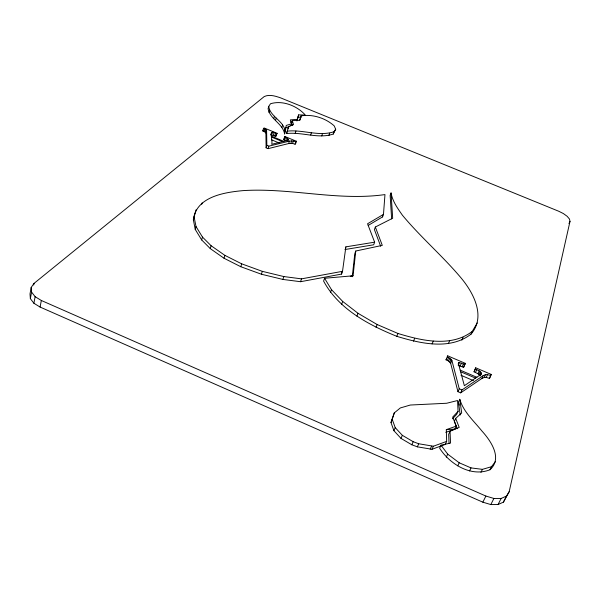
<?xml version="1.0" encoding="UTF-8"?>
<svg xmlns="http://www.w3.org/2000/svg" width="600" height="600" viewBox="0 0 600 600"><rect width="100%" height="100%" fill="white"/><g stroke="black" fill="none" stroke-linecap="round" stroke-linejoin="round"><path stroke-width="0.9" d="M459.78 399.27L461.685 412.965L455.715 418.395L459.202 427.388L450.045 431.257L450.533 443.07L441.015 445.178L439.635 448.23C449.79 464.123 471.06 477.397 489.998 469.74C502.875 458.183 490.71 440.662 481.8 430.89C473.82 420.908 463.433 411.885 459.78 399.27L458.467 402.188L460.215 414.998M383.475 214.388L384.967 194.587C337.778 201.233 290.505 187.605 243.157 190.613C224.265 192.337 196.14 196.688 193.358 219.795L195.24 229.417L201.69 239.955L210.27 248.603L224.048 258.263L240.803 266.722L261.428 274.237L282.892 279.435L300.548 281.707L341.535 274.087L342.517 271.327L345.87 246.855L374.632 242.175L367.56 223.77L383.475 214.388L382.553 216.915L368.22 225.405M382.553 216.915L382.688 215.108M391.043 192.93L392.685 218.22L375.345 227.017L382.29 245.377L355.763 251.017L353.062 275.79L324.57 278.265L323.595 281.077C338.58 309.03 368.445 324.862 396.81 336.322C420.188 343.455 449.903 350.445 471.037 334.14C486.697 315.885 472.635 291.082 459.375 275.947C441.308 254.843 420.173 236.618 402.42 215.235C397.635 208.38 392.52 201.345 391.043 192.93L390.15 195.368L391.635 218.925M352.267 276.705L354.803 253.695L355.763 251.017M341.535 274.087L341.918 271.365M285.33 131.498L286.222 125.438L291.51 123.795L290.347 119.887L297.413 119.302L298.627 114.87L305.325 115.042C297.075 105.825 282.63 99.99 270.495 103.755L268.77 106.343L268.095 108.69C269.812 119.093 282.817 123.562 284.61 133.905C287.415 122.295 269.752 117.352 268.77 106.343M284.61 133.905L284.993 131.303M285.248 129.562L285.51 127.823L289.913 126.442M287.175 138.375L288.375 139.477L287.647 140.34L271.688 144.3C273.278 140.34 267.33 127.71 276.548 133.868L277.14 133.312L264.082 127.942L263.468 128.49L262.77 130.92L264.668 131.76L265.905 133.095L266.108 147.825L268.103 148.65L288.69 143.542L292.575 143.415L295.072 144.225L295.635 143.655L296.385 141.233L284.91 136.515L283.597 139.5L286.44 140.797L287.175 138.375L284.325 137.07M31.207 287.4L30 293.94L30.36 298.635L33.892 303.255L40.08 307.058L482.85 502.185L490.83 504.57L498.06 504.54L503.423 502.132L509.175 491.707L570 221.392L569.482 219.045L567.143 216.292L563.347 213.548L558.675 211.222L280.373 97.77C275.288 96.083 269.355 94.088 264.218 96.57L34.027 283.388L31.207 287.4L31.575 292.072L30.36 298.635M33.72 285.015L34.027 283.388M33.892 303.255L35.13 296.685L31.575 292.072M40.08 307.058L41.34 300.487L35.13 296.685M196.072 209.812L193.358 219.795M201.735 204.27L202.11 202.882M195.24 229.417L196.013 226.553L194.115 216.96M201.69 239.955L202.478 237.067L196.013 226.553M296.947 120.757L298.627 114.87M210.27 248.603L211.072 245.7L202.478 237.067M299.85 119.962L301.065 115.86C312.817 114.023 325.35 118.005 334.178 125.835L335.692 129.248L333.255 134.055C318.15 139.17 302.07 131.738 286.553 133.56L288.69 126.45L293.528 124.627L292.267 120.675L299.82 120.292L301.065 115.86M224.048 258.263L224.88 255.36L211.072 245.7M268.95 112.433L269.632 110.078M263.752 131.333L264.457 128.895L263.468 128.49M264.668 131.76L265.373 129.33L264.457 128.895M265.545 132.382L266.257 129.953L265.373 129.33M265.905 133.095L266.61 130.657L266.257 129.953M273.75 118.62L274.447 116.25M266.108 147.825L266.843 145.335L266.61 130.657M271.538 132.48L270.817 134.917L275.827 136.305L277.14 133.312M271.17 134.782L271.882 132.352M275.535 120.502L276.233 118.125M271.74 134.835L272.452 132.398M268.103 148.65L268.83 146.16L289.433 141.105L293.317 140.993L295.815 141.803L296.385 141.233M273.293 135.292L274.013 132.863M274.785 135.87L275.505 133.44M275.827 136.305L276.548 133.868M281.865 127.493L282.577 125.108M446.482 358.665L446.033 359.843L448.612 361.043L450.66 363.33L457.957 391.688L460.665 392.85L481.86 378.48L484.245 377.423L486.24 377.407L489.487 378.435L491.16 374.4L475.71 367.8L474.045 371.827L477.93 373.71L479.842 375.57L481.14 372.743L479.22 370.882L475.32 369L475.71 367.8M240.803 266.722L241.665 263.827L224.88 255.36M489.487 378.435L491.16 374.4M284.438 132.188L285.157 129.788M284.423 138.127L284.91 136.515M284.663 139.942L285.397 137.512M286.553 133.56L287.272 131.153C302.812 129.368 318.885 136.8 334.013 131.73L335.692 129.248M287.97 128.835L288.69 126.45M292.267 120.675L291.555 123.03L292.305 125.407M291.03 125.377L291.51 123.795M287.355 140.46L287.85 138.84M287.88 141.097L288.375 139.477M288.69 143.542L289.433 141.105M296.94 120.863L297.413 119.302M290.91 143.235L291.653 140.805M458.048 411.39L452.685 417.082L456.278 426.12L446.31 429.63L446.662 441.382L445.283 444.42L432.015 449.28L417.36 446.842L411.817 444.772L401.01 438.412L393.915 430.702L390.998 422.58L394.305 412.875L400.312 407.955L410.325 405.03L446.685 403.252L457.545 400.53L458.048 411.39L456.705 414.338L452.535 418.785M295.207 133.387L295.935 131.002M292.575 143.415L293.317 140.993M390.998 422.58L394.305 412.875M295.072 144.225L295.815 141.803M261.428 274.237L262.327 271.35L283.822 276.562L301.5 278.858L342.517 271.327M310.718 134.993L311.46 132.623M321.743 135.93L322.493 133.575M328.89 135.57L329.647 133.23M282.892 279.435L283.822 276.562M333.255 134.055L334.013 131.73M300.548 281.707L301.5 278.858M458.865 365.595L463.59 367.35L465.263 363.337L447.705 355.837L446.033 359.843M463.59 367.35L465.263 363.337M345.397 248.197L345.87 246.855M330.472 292.455L331.47 289.627L324.57 278.265M341.655 304.267L342.683 301.425L331.47 289.627M375.345 227.017L374.407 229.59L380.663 246.248M374.632 242.175L373.673 244.8L344.925 249.54M356.925 316.14L357.99 313.282L342.683 301.425M447.705 355.837L447.263 357.007L449.85 358.207L451.905 360.495L459.255 388.793L457.957 391.688M376.043 327.39L377.145 324.532L357.99 313.282M396.81 336.322L397.942 333.472C421.342 340.605 451.05 347.663 472.245 331.41L477.24 322.957M413.513 341.197L414.675 338.362M393.915 430.702L395.205 427.627L392.28 419.513M432.082 343.92L433.268 341.108M401.01 438.412L402.33 435.322L395.205 427.627M448.418 343.522L449.618 340.733M447.36 360.413L448.59 357.577M411.817 444.772L413.16 441.69L402.33 435.322M448.612 361.043L449.85 358.207M449.918 362.048L451.155 359.212M450.66 363.33L451.905 360.495M461.857 340.178L463.065 337.425M417.36 446.842L418.71 443.76L433.388 446.22L446.662 441.382M471.037 334.14L472.245 331.41M458.145 364.028L458.768 362.61L459.45 362.58L464.85 364.53M458.197 365.415L459.45 362.58M460.2 365.962L461.452 363.135M462.188 366.757L463.447 363.93M430.185 449.235L431.55 446.175M432.015 449.28L433.388 446.22M460.665 392.85L461.963 389.955L483.158 375.653L485.543 374.603L487.537 374.595L490.8 375.615M474.045 371.827L475.32 369M475.478 372.442L476.76 369.615M455.715 418.395L454.373 421.365L457.207 428.737M450.045 431.257L448.68 434.265L449.04 443.37M477.93 373.71L479.22 370.882M478.935 374.46L480.225 371.64M445.785 432.345L454.912 429.105L456.278 426.12M480.09 375.975L481.29 373.733L481.14 372.743M480.645 375.15L481.29 373.733M481.86 378.48L483.158 375.653M446.28 457.185L447.69 454.125L441.015 445.178M484.245 377.423L485.543 374.603M486.24 377.407L487.537 374.595M568.957 223.62L570 221.392M457.74 465.832L459.18 462.772L447.69 454.125M469.567 470.963L471.03 467.91L482.43 469.357L491.482 466.717L495.345 461.692M480.952 472.395L482.43 469.357M489.998 469.74L491.482 466.717M482.85 502.185L485.888 496.058L493.89 498.45L501.15 498.442L506.513 496.058L509.175 491.707M490.83 504.57L493.89 498.45M498.06 504.54L501.15 498.442M503.423 502.132L506.513 496.058M283.597 139.5L284.183 138.938M458.768 362.61L458.438 363.6L464.355 385.702L480.735 374.565M262.77 130.92L263.385 130.373M350.295 276.285L353.062 275.79M290.52 122.167L292.282 122.017M446.31 429.63L454.912 429.105M297.915 117.195L301.267 117.278M241.665 263.827L262.327 271.35M413.16 441.69L418.71 443.76M271.493 136.23L283.853 141.33M271.515 137.055L282.608 141.63M271.642 139.86L279.315 143.025M266.843 145.335L268.83 146.16M460.192 370.147L476.888 377.288M460.62 371.73L475.612 378.15M461.018 375.293L473.482 380.64M377.145 324.532L397.942 333.472M459.255 388.793L461.963 389.955M459.18 462.772L471.03 467.91M41.34 300.487L485.888 496.058M458.467 402.188L459.3 405.135"/></g></svg>
